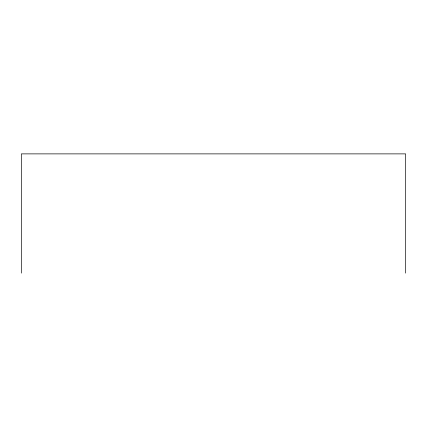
<?xml version="1.0" encoding="UTF-8"?>
<svg xmlns="http://www.w3.org/2000/svg" width="427" height="427" viewBox="0 0 427 427"><rect width="100%" height="100%" fill="white"/><g stroke="black" fill="none" stroke-linecap="round" stroke-linejoin="round"><path stroke-width="0.64" d="M405.65 273.12L405.65 153.88L21.35 153.88L21.35 273.12"/></g></svg>
